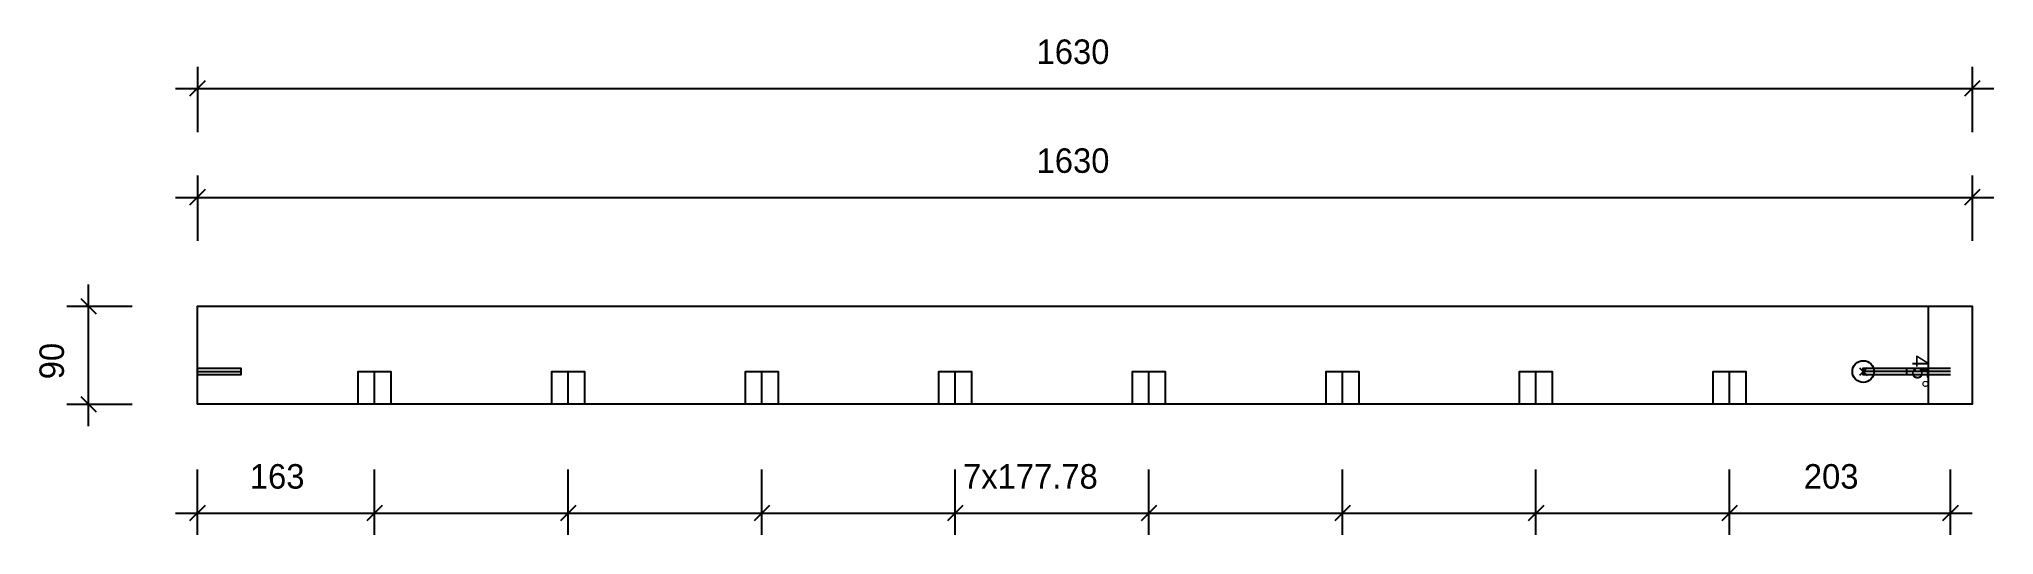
# Model space of a CAD drawing. Header units: millimetres. Extents: x -145 to 1650, y -120 to 335.
import ezdxf
from ezdxf.enums import TextEntityAlignment as Align

# ---------------------------------------------------------------- set-up
doc = ezdxf.new("R2010")
doc.units = ezdxf.units.MM
for name, color, linetype in [('CONTOUR', 7, 'CONTINUOUS'), ('CUT_MITRE', 7, 'CONTINUOUS'), ('DIMLINES', 7, 'CONTINUOUS'), ('DIMLINESTEXT', 7, 'CONTINUOUS'), ('DRILLINGSOTHER', 7, 'CONTINUOUS'), ('DRILLINGSSIDE', 7, 'CONTINUOUS')]:
    doc.layers.add(name, color=color, linetype=linetype)

msp = doc.modelspace()

# ---------------------------------------------------------------- linework, layer by layer
at = {"layer": 'CONTOUR', "color": 0, "linetype": '0'}
msp.add_lwpolyline([(1630.001, 0), (0, 0), (0, 90), (1630.001, 90), (1630.001, 0)], dxfattribs=at)
at = {"layer": 'CUT_MITRE', "color": 1, "linetype": '1'}
msp.add_lwpolyline([(1590.001, 0), (1590.001, 45), (1590.001, 90), (1630.001, 90), (1630.001, 0), (1590.001, 0)], dxfattribs=at)
at = {"layer": 'DIMLINES', "color": 0}
for p, q in [((0, 310), (0, 250)), ((1630.001, 310), (1630.001, 250)), ((-20, 290), (1650.001, 290)), ((7.071, 297.071), (-7.071, 282.929)), ((1637.072, 297.071), (1622.93, 282.929)), ((0, 210), (0, 150)), ((1630.001, 210), (1630.001, 150)), ((-20, 190), (1650.001, 190)), ((7.071, 197.071), (-7.071, 182.929)), ((1637.072, 197.071), (1622.93, 182.929)), ((-100, -20), (-100, 110)), ((-120, 90), (-60, 90)), ((-107.071, 97.071), (-92.929, 82.929)), ((-120, 0), (-60, 0)), ((-107.071, 7.071), (-92.929, -7.071)), ((0, -120), (0, -60)), ((162.778, -120), (162.778, -60)), ((340.556, -120), (340.556, -60)), ((518.334, -120), (518.334, -60)), ((696.112, -120), (696.112, -60)), ((873.889, -120), (873.889, -60)), ((1051.667, -120), (1051.667, -60)), ((1229.445, -120), (1229.445, -60)), ((1407.223, -120), (1407.223, -60)), ((1610.001, -120), (1610.001, -60)), ((-20, -100), (1630.001, -100)), ((7.071, -92.929), (-7.071, -107.071)), ((169.849, -92.929), (155.707, -107.071)), ((347.627, -92.929), (333.485, -107.071)), ((525.405, -92.929), (511.263, -107.071)), ((703.183, -92.929), (689.041, -107.071)), ((880.961, -92.929), (866.818, -107.071)), ((1058.738, -92.929), (1044.596, -107.071)), ((1236.516, -92.929), (1222.374, -107.071)), ((1414.294, -92.929), (1400.152, -107.071)), ((1617.072, -92.929), (1602.93, -107.071))]:
    msp.add_line(p, q, dxfattribs=at)
at = {"layer": 'DRILLINGSOTHER', "color": 3}
for p, q in [((1533.537, 33.536), (1526.466, 26.464)), ((1526.467, 33.536), (1533.536, 26.464))]:
    msp.add_line(p, q, dxfattribs=at)
msp.add_circle((1530.001, 30), 10, dxfattribs=at)
at = {"layer": 'DRILLINGSSIDE', "color": 3}
for p, q in [((0, 30), (40, 30)), ((162.778, 0), (162.778, 30)), ((340.556, 0), (340.556, 30)), ((518.334, 0), (518.334, 30)), ((696.112, 0), (696.112, 30)), ((873.889, 0), (873.889, 30)), ((1051.667, 0), (1051.667, 30)), ((1229.445, 0), (1229.445, 30)), ((1407.223, 0), (1407.223, 30)), ((1610.001, 30), (1530.001, 30)), ((1610.001, 30), (1570.001, 30))]:
    msp.add_line(p, q, dxfattribs=at)
at = {"layer": 'DRILLINGSSIDE', "color": 3, "linetype": '3'}
for points in [[(0, 33), (40, 33), (40, 27), (0, 27)], [(147.778, 0), (147.778, 30), (177.778, 30), (177.778, 0)], [(325.556, 0), (325.556, 30), (355.556, 30), (355.556, 0)], [(503.334, 0), (503.334, 30), (533.334, 30), (533.334, 0)], [(681.112, 0), (681.112, 30), (711.112, 30), (711.112, 0)], [(858.889, 0), (858.889, 30), (888.889, 30), (888.889, 0)], [(1036.667, 0), (1036.667, 30), (1066.667, 30), (1066.667, 0)], [(1214.445, 0), (1214.445, 30), (1244.445, 30), (1244.445, 0)], [(1392.223, 0), (1392.223, 30), (1422.223, 30), (1422.223, 0)], [(1610.001, 27), (1530.001, 27), (1530.001, 33), (1610.001, 33)], [(1610.001, 27), (1570.001, 27), (1570.001, 33), (1610.001, 33)]]:
    msp.add_lwpolyline(points, dxfattribs=at)

# ---------------------------------------------------------------- texts
at = {"layer": 'DIMLINESTEXT'}
for p in [(770.779, 335), (770.779, 235)]:
    msp.add_text('1630', height=22.5, dxfattribs=at).set_placement(p, align=Align.TOP_LEFT)
for s, height, rotation, p in [('90', 22.5, 90, (-145, 22.889)), ('45°', 15, 270, (1590.001, 45)), ('163', 22.5, -360, (48.223, -55)), ('7x177.78', 22.5, -360, (703.192, -55)), ('203', 22.5, -360, (1475.446, -55))]:
    msp.add_text(s, height=height, rotation=rotation, dxfattribs=at).set_placement(p, align=Align.TOP_LEFT)

doc.saveas('drawing.dxf')
